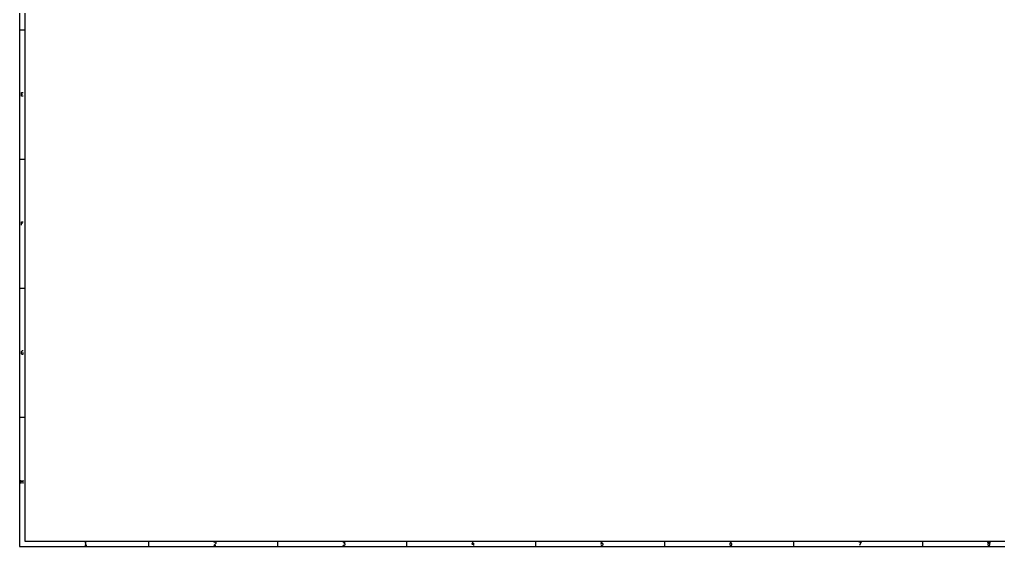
# Model space of a CAD drawing. Extents: x 0.4 to 23, y -16.1 to -0.4.
# Drawn here: x 0.39 to 15.33, y -16.14 to -8.11 of the extents above; entities that cross this region are included whole.
import ezdxf

# ---------------------------------------------------------------- set-up
doc = ezdxf.new("R2010")
doc.units = 0
doc.header["$MEASUREMENT"] = 0
doc.layers.add('BLACK', color=7, linetype='CONTINUOUS')

msp = doc.modelspace()

# ---------------------------------------------------------------- linework, layer by layer
at = {"layer": 'BLACK', "linetype": 'CONTINUOUS'}
for p, q in [((0.393701, -0.393701), (0.393701, -16.1413)), ((0.472441, -0.472441), (0.472441, -16.0626)), ((0.393701, -8.26772), (0.472441, -8.26772)), ((0.422103, -9.27512), (0.422103, -9.22394)), ((0.422103, -9.22394), (0.446475, -9.22394)), ((0.422103, -9.24831), (0.439164, -9.24831)), ((0.446475, -9.27512), (0.422103, -9.27512)), ((0.393701, -10.2362), (0.472441, -10.2362)), ((0.423322, -11.2436), (0.423322, -11.1924)), ((0.423322, -11.1924), (0.447694, -11.1924)), ((0.440382, -11.2168), (0.423322, -11.2168)), ((0.393701, -12.2047), (0.472441, -12.2047)), ((0.419666, -13.1731), (0.417229, -13.1829)), ((0.417229, -13.1829), (0.417229, -13.1902)), ((0.417229, -13.1902), (0.419666, -13.1999)), ((0.422103, -13.1683), (0.419666, -13.1731)), ((0.419666, -13.1999), (0.422103, -13.2048)), ((0.426978, -13.1634), (0.422103, -13.1683)), ((0.422103, -13.2048), (0.426978, -13.2097)), ((0.434289, -13.1609), (0.426978, -13.1634)), ((0.426978, -13.2097), (0.434289, -13.2121)), ((0.441601, -13.1609), (0.434289, -13.1609)), ((0.434289, -13.2121), (0.439164, -13.2121)), ((0.448913, -13.1902), (0.439164, -13.1902)), ((0.439164, -13.2121), (0.446475, -13.2097)), ((0.446475, -13.1634), (0.441601, -13.1609)), ((0.446475, -13.2097), (0.448913, -13.2073)), ((0.448913, -13.2073), (0.448913, -13.1902)), ((0.393701, -14.1732), (0.472441, -14.1732)), ((0.418448, -15.1806), (0.418448, -15.1295)), ((0.418448, -15.1538), (0.447694, -15.1538)), ((0.447694, -15.1806), (0.447694, -15.1295)), ((0.472441, -16.0626), (22.9136, -16.0626)), ((1.39553, -16.0861), (1.39065, -16.0885)), ((1.4199, -16.1251), (1.39065, -16.1251)), ((1.4004, -16.0812), (1.39553, -16.0861)), ((1.40528, -16.0739), (1.4004, -16.0812)), ((1.40528, -16.1251), (1.40528, -16.0739)), ((2.3622, -16.0626), (2.3622, -16.1413)), ((3.38597, -16.0958), (3.35672, -16.1251)), ((3.35672, -16.1251), (3.3884, -16.1251)), ((3.35916, -16.0788), (3.3616, -16.0763)), ((3.3616, -16.0763), (3.36647, -16.0739)), ((3.36647, -16.0739), (3.37866, -16.0739)), ((3.37866, -16.0739), (3.38353, -16.0763)), ((3.38353, -16.0763), (3.38597, -16.0788)), ((3.38597, -16.0788), (3.3884, -16.0837)), ((3.3884, -16.0885), (3.38597, -16.0958)), ((3.3884, -16.0837), (3.3884, -16.0885)), ((4.33071, -16.0626), (4.33071, -16.1413)), ((5.32522, -16.0739), (5.35691, -16.0739)), ((5.32766, -16.1226), (5.32522, -16.1202)), ((5.33254, -16.1251), (5.32766, -16.1226)), ((5.34716, -16.1251), (5.33254, -16.1251)), ((5.35691, -16.0739), (5.33985, -16.0934)), ((5.33985, -16.0934), (5.34716, -16.0934)), ((5.34716, -16.0934), (5.35203, -16.0958)), ((5.35203, -16.1226), (5.34716, -16.1251)), ((5.35203, -16.0958), (5.35447, -16.0983)), ((5.35447, -16.1202), (5.35203, -16.1226)), ((5.35447, -16.0983), (5.35691, -16.1031)), ((5.35691, -16.1153), (5.35447, -16.1202)), ((5.35691, -16.1031), (5.35691, -16.1153)), ((6.29921, -16.0626), (6.29921, -16.1413)), ((7.30835, -16.0715), (7.29617, -16.108)), ((7.29617, -16.108), (7.32785, -16.108)), ((7.32054, -16.091), (7.32054, -16.1251)), ((8.26772, -16.0626), (8.26772, -16.1413)), ((9.26711, -16.0739), (9.26467, -16.0983)), ((9.26467, -16.0983), (9.26711, -16.0958)), ((9.26711, -16.1226), (9.26467, -16.1202)), ((9.29148, -16.0739), (9.26711, -16.0739)), ((9.26711, -16.0958), (9.27198, -16.0934)), ((9.27198, -16.1251), (9.26711, -16.1226)), ((9.27198, -16.0934), (9.28417, -16.0934)), ((9.28417, -16.1251), (9.27198, -16.1251)), ((9.28417, -16.0934), (9.28904, -16.0958)), ((9.28904, -16.1226), (9.28417, -16.1251)), ((9.28904, -16.0958), (9.29148, -16.0983)), ((9.29148, -16.1202), (9.28904, -16.1226)), ((9.29148, -16.0983), (9.29392, -16.1031)), ((9.29392, -16.1153), (9.29148, -16.1202)), ((9.29392, -16.1031), (9.29392, -16.1153)), ((10.2362, -16.0626), (10.2362, -16.1413)), ((11.2356, -16.0861), (11.2332, -16.0958)), ((11.2332, -16.0958), (11.2332, -16.1153)), ((11.2356, -16.0983), (11.2332, -16.1031)), ((11.2332, -16.1153), (11.2356, -16.1202)), ((11.2405, -16.0788), (11.2356, -16.0861)), ((11.238, -16.0958), (11.2356, -16.0983)), ((11.2356, -16.1202), (11.238, -16.1226)), ((11.2429, -16.0934), (11.238, -16.0958)), ((11.238, -16.1226), (11.2429, -16.1251)), ((11.2429, -16.0763), (11.2405, -16.0788)), ((11.2478, -16.0739), (11.2429, -16.0763)), ((11.2527, -16.0934), (11.2429, -16.0934)), ((11.2429, -16.1251), (11.2527, -16.1251)), ((11.2575, -16.0739), (11.2478, -16.0739)), ((11.2575, -16.0958), (11.2527, -16.0934)), ((11.2527, -16.1251), (11.2575, -16.1226)), ((11.26, -16.0983), (11.2575, -16.0958)), ((11.2575, -16.1226), (11.26, -16.1202)), ((11.2624, -16.1031), (11.26, -16.0983)), ((11.26, -16.1202), (11.2624, -16.1153)), ((11.2624, -16.1153), (11.2624, -16.1031)), ((12.2047, -16.0626), (12.2047, -16.1413)), ((13.1992, -16.0739), (13.2334, -16.0739)), ((13.2334, -16.0739), (13.2114, -16.1251)), ((14.1732, -16.0626), (14.1732, -16.1413)), ((15.1702, -16.0837), (15.1726, -16.0788)), ((15.1702, -16.0861), (15.1702, -16.0837)), ((15.1726, -16.091), (15.1702, -16.0861)), ((15.1726, -16.1007), (15.1702, -16.1056)), ((15.1702, -16.1056), (15.1702, -16.1153)), ((15.1702, -16.1153), (15.1726, -16.1202)), ((15.1726, -16.0788), (15.1751, -16.0763)), ((15.1751, -16.0934), (15.1726, -16.091)), ((15.1751, -16.0983), (15.1726, -16.1007)), ((15.1726, -16.1202), (15.1751, -16.1226)), ((15.1751, -16.0763), (15.1799, -16.0739)), ((15.1799, -16.0958), (15.1751, -16.0934)), ((15.1799, -16.0958), (15.1751, -16.0983)), ((15.1751, -16.1226), (15.1799, -16.1251)), ((15.1799, -16.0739), (15.1897, -16.0739)), ((15.1897, -16.0958), (15.1799, -16.0958)), ((15.1799, -16.1251), (15.1897, -16.1251)), ((15.1897, -16.0739), (15.1946, -16.0763)), ((15.1946, -16.0934), (15.1897, -16.0958)), ((15.1946, -16.0983), (15.1897, -16.0958)), ((15.1897, -16.1251), (15.1946, -16.1226)), ((15.1946, -16.0763), (15.197, -16.0788)), ((15.197, -16.091), (15.1946, -16.0934)), ((15.197, -16.1007), (15.1946, -16.0983)), ((15.1946, -16.1226), (15.197, -16.1202)), ((15.197, -16.0788), (15.1994, -16.0837)), ((15.1994, -16.0861), (15.197, -16.091)), ((15.1994, -16.1056), (15.197, -16.1007)), ((15.197, -16.1202), (15.1994, -16.1153)), ((15.1994, -16.0837), (15.1994, -16.0861)), ((15.1994, -16.1153), (15.1994, -16.1056)), ((0.393701, -16.1413), (22.9923, -16.1413))]:
    msp.add_line(p, q, dxfattribs=at)

doc.saveas('drawing.dxf')
